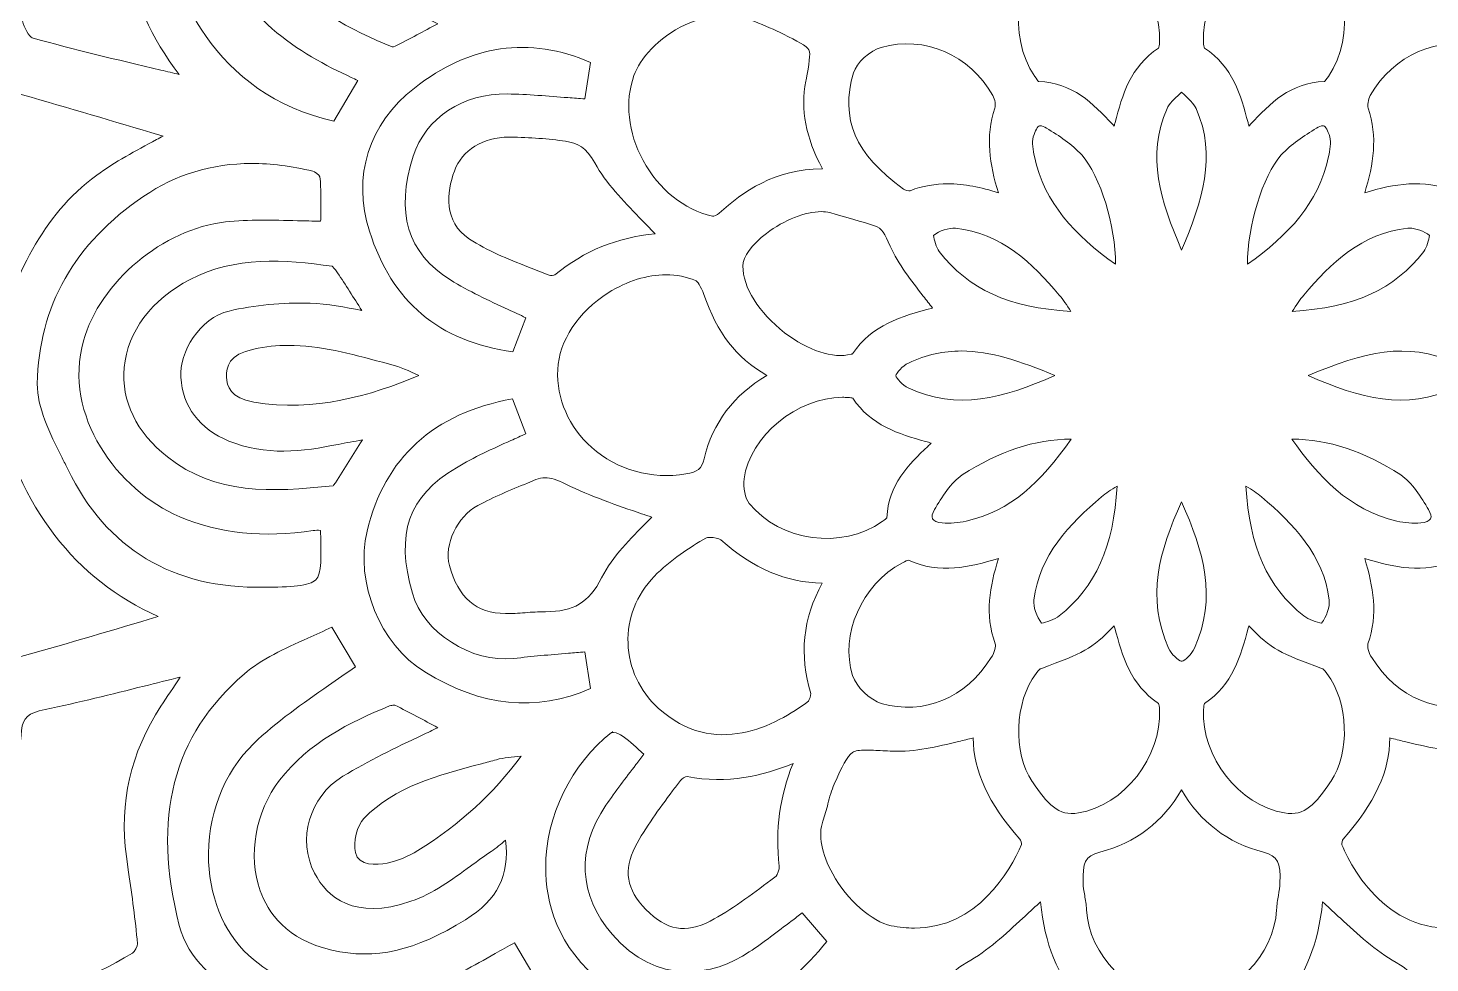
# Model space of a CAD drawing. Extents: x 49 to 10099, y -910 to -90.
# Drawn here: x 4859.3 to 5122.7, y -610.3 to -434.6 of the extents above; entities that cross this region are included whole.
import ezdxf

# ---------------------------------------------------------------- set-up
doc = ezdxf.new("R2010")
doc.units = 0
doc.header["$MEASUREMENT"] = 0
doc.layers.add('Layer 1', color=7, linetype='Continuous')

msp = doc.modelspace()

# ---------------------------------------------------------------- linework, layer by layer
at = {"layer": 'Layer 1', "lineweight": 0}
for points, knots in [([(5501.3, -225.51), (5483.53, -185.76), (5456.2, -152.06), (5422.26, -128.07), (5386.85, -103.04), (5345.94, -89.8), (5303.95, -89.8), (5255.6, -89.8), (5207.15, -107.53), (5163.84, -141.08), (5131.71, -165.95), (5102.18, -199.51), (5076, -240.85), (5049.84, -199.52), (5020.3, -165.97), (4988.17, -141.09), (4944.85, -107.54), (4896.39, -89.81), (4848.04, -89.8), (4806.06, -89.8), (4765.15, -103.03), (4729.74, -128.06), (4695.81, -152.05), (4668.47, -185.74), (4650.69, -225.49), (4647.23, -233.24), (4644.09, -241.32), (4641.38, -249.51), (4641.24, -249.81), (4641.14, -250.13), (4641.07, -250.46), (4627.51, -291.9), (4624.53, -337.37), (4632.44, -381.98), (4643.06, -441.87), (4672.02, -498.59), (4718.51, -550.55), (4872.39, -722.55), (5049.6, -886.55), (5051.38, -888.19), (5051.38, -888.19), (5074.65, -909.67), (5074.65, -909.67), (5075.03, -910.02), (5075.52, -910.2), (5076.01, -910.2), (5076.49, -910.2), (5076.98, -910.02), (5077.36, -909.67), (5077.36, -909.67), (5100.63, -888.18), (5100.63, -888.18), (5102.4, -886.55), (5279.47, -722.71), (5433.5, -550.55), (5479.98, -498.6), (5508.93, -441.89), (5519.55, -382), (5529.16, -327.81), (5522.85, -273.7), (5501.3, -225.51)], [0, 0, 0, 0, 1, 1, 1, 2, 2, 2, 3, 3, 3, 4, 4, 4, 5, 5, 5, 6, 6, 6, 7, 7, 7, 8, 8, 8, 9, 9, 9, 10, 10, 10, 11, 11, 11, 12, 12, 12, 13, 13, 13, 14, 14, 14, 15, 15, 15, 16, 16, 16, 17, 17, 17, 18, 18, 18, 19, 19, 19, 20, 20, 20, 20]), ([(4898.63, -383.7), (4903.11, -380.5), (4907.74, -377.18), (4912.67, -375.49), (4917.57, -373.81), (4922.29, -372.97), (4926.82, -372.97), (4935.95, -372.97), (4944.29, -376.39), (4951.72, -383.21), (4952.74, -384.14), (4953.75, -385.06), (4954.74, -385.96), (4954.74, -385.96), (4954.89, -386.1), (4954.89, -386.1), (4954.89, -386.1), (4950.49, -393.62), (4950.49, -393.62), (4950.3, -393.49), (4950.11, -393.36), (4949.92, -393.23), (4948.12, -391.99), (4946.26, -390.72), (4944.29, -389.56), (4930.91, -381.73), (4919.23, -380.72), (4907.55, -386.39), (4896.01, -391.99), (4891.16, -403.02), (4894.24, -416.65), (4897.61, -431.59), (4909.34, -438.83), (4919.18, -443.46), (4919.18, -443.46), (4920.01, -443.85), (4920.01, -443.85), (4920.42, -444.05), (4920.84, -444.24), (4921.25, -444.44), (4921.25, -444.44), (4916.74, -452.06), (4916.74, -452.06), (4894.55, -447.19), (4885.2, -427.13), (4885.67, -414.13), (4885.89, -408.09), (4886.35, -403.15), (4887.11, -398.6), (4887.98, -393.34), (4890.3, -389.42), (4893.99, -386.95), (4895.55, -385.9), (4897.11, -384.78), (4898.63, -383.7)], [0, 0, 0, 0, 1, 1, 1, 2, 2, 2, 3, 3, 3, 4, 4, 4, 5, 5, 5, 6, 6, 6, 7, 7, 7, 8, 8, 8, 9, 9, 9, 10, 10, 10, 11, 11, 11, 12, 12, 12, 13, 13, 13, 14, 14, 14, 15, 15, 15, 16, 16, 16, 17, 17, 17, 18, 18, 18, 18]), ([(4823.89, -385.28), (4828.64, -383.29), (4833.56, -381.93), (4838.14, -381.36), (4840.35, -381.09), (4842.55, -380.95), (4844.76, -380.95), (4855.63, -380.95), (4866.58, -384.31), (4878.7, -391.29), (4879.08, -391.52), (4879.69, -392.6), (4879.72, -393.08), (4874.64, -413.69), (4877.17, -429.76), (4887.69, -443.31), (4886.53, -443.03), (4885.37, -442.75), (4884.21, -442.48), (4875.85, -440.49), (4867.95, -438.61), (4860.06, -436.44), (4859.54, -436.21), (4858.44, -434.52), (4858.23, -433.19), (4855.97, -419.28), (4847.84, -410.33), (4834.72, -407.31), (4821.99, -404.39), (4806.12, -408.88), (4801.35, -425.65), (4798.71, -434.95), (4800.69, -443.95), (4806.93, -450.96), (4813.54, -458.4), (4824.06, -462.19), (4833.75, -460.64), (4842.11, -459.3), (4849.06, -455.14), (4855.01, -447.95), (4855.47, -447.39), (4856.25, -446.84), (4856.64, -446.69), (4865.19, -449.08), (4873.89, -451.68), (4882.31, -454.2), (4882.31, -454.2), (4884.63, -454.89), (4884.63, -454.89), (4884.22, -455.11), (4883.81, -455.33), (4883.4, -455.55), (4879.43, -457.68), (4875.68, -459.69), (4872.17, -462.25), (4861.62, -469.94), (4857.09, -481.17), (4852.66, -493.97), (4852.47, -494.52), (4852.01, -495.23), (4851.68, -495.62), (4849.53, -495.38), (4847.34, -495.19), (4845.22, -495), (4838.85, -494.45), (4832.26, -493.87), (4826.39, -491.89), (4804.82, -484.59), (4793.05, -469.33), (4791.43, -446.51), (4790.9, -438.99), (4790.53, -431.06), (4792.37, -423.99), (4793.89, -418.14), (4797.19, -411.76), (4802.48, -404.49), (4807.77, -397.22), (4814.45, -389.25), (4823.89, -385.28)], [0, 0, 0, 0, 1, 1, 1, 2, 2, 2, 3, 3, 3, 4, 4, 4, 5, 5, 5, 6, 6, 6, 7, 7, 7, 8, 8, 8, 9, 9, 9, 10, 10, 10, 11, 11, 11, 12, 12, 12, 13, 13, 13, 14, 14, 14, 15, 15, 15, 16, 16, 16, 17, 17, 17, 18, 18, 18, 19, 19, 19, 20, 20, 20, 21, 21, 21, 22, 22, 22, 23, 23, 23, 24, 24, 24, 25, 25, 25, 26, 26, 26, 26]), ([(4913.4, -406.05), (4909.73, -412.37), (4911.8, -420.42), (4918.11, -424.38), (4922.98, -427.44), (4928.21, -429.93), (4933.27, -432.35), (4934.25, -432.82), (4935.25, -433.29), (4936.24, -433.77), (4933.65, -435.16), (4930.98, -436.58), (4928.25, -437.99), (4928.09, -438.07), (4927.81, -438.13), (4927.71, -438.12), (4920.12, -435.03), (4911.56, -430.77), (4905.47, -422.56), (4901.67, -417.45), (4900.52, -404.89), (4904.58, -399.52), (4909.24, -393.38), (4919.09, -389.86), (4927.02, -391.5), (4933.98, -392.94), (4940.53, -396.35), (4947.62, -402.24), (4947.95, -402.51), (4948.21, -402.95), (4948.24, -403.09), (4948.47, -406.1), (4948.61, -409.06), (4948.77, -412.43), (4946.65, -410.63), (4944.63, -408.93), (4942.44, -407.41), (4938.23, -404.48), (4934.89, -402.53), (4931.61, -401.08), (4924.43, -397.9), (4916.94, -399.94), (4913.4, -406.05)], [0, 0, 0, 0, 1, 1, 1, 2, 2, 2, 3, 3, 3, 4, 4, 4, 5, 5, 5, 6, 6, 6, 7, 7, 7, 8, 8, 8, 9, 9, 9, 10, 10, 10, 11, 11, 11, 12, 12, 12, 13, 13, 13, 14, 14, 14, 14]), ([(5071.88, -437.22), (5071.85, -437.75), (5071.77, -438.13), (5071.7, -438.33), (5066.34, -441.83), (5064.9, -447.18), (5063.51, -452.36), (5063.45, -452.57), (5063.4, -452.78), (5063.34, -452.99), (5063.24, -452.88), (5063.14, -452.78), (5063.04, -452.67), (5059.37, -448.8), (5055.58, -444.8), (5049.14, -444.63), (5049, -444.48), (5048.77, -444.19), (5048.41, -443.66), (5043.2, -435.98), (5044.92, -424.09), (5052.01, -418.71), (5052.98, -417.98), (5055.08, -417.59), (5056.71, -417.85), (5065.1, -419.17), (5072.33, -428.4), (5071.88, -437.22)], [0, 0, 0, 0, 1, 1, 1, 2, 2, 2, 3, 3, 3, 4, 4, 4, 5, 5, 5, 6, 6, 6, 7, 7, 7, 8, 8, 8, 9, 9, 9, 9]), ([(5103.59, -443.66), (5103.22, -444.19), (5103, -444.48), (5102.85, -444.63), (5096.42, -444.8), (5092.63, -448.8), (5088.96, -452.67), (5088.86, -452.78), (5088.76, -452.88), (5088.66, -452.99), (5088.6, -452.78), (5088.54, -452.57), (5088.49, -452.36), (5087.1, -447.18), (5085.66, -441.83), (5080.29, -438.33), (5080.23, -438.13), (5080.15, -437.75), (5080.12, -437.22), (5079.67, -428.4), (5086.9, -419.17), (5095.29, -417.85), (5096.91, -417.59), (5099.01, -417.98), (5099.98, -418.71), (5107.08, -424.09), (5108.8, -435.97), (5103.59, -443.66)], [0, 0, 0, 0, 1, 1, 1, 2, 2, 2, 3, 3, 3, 4, 4, 4, 5, 5, 5, 6, 6, 6, 7, 7, 7, 8, 8, 8, 9, 9, 9, 9]), ([(4982.74, -433.96), (4984.62, -433.1), (4987.14, -432.3), (4990.05, -432.3), (4991.84, -432.3), (4993.78, -432.6), (4995.8, -433.37), (4997.71, -434.1), (4999.52, -434.9), (5001.2, -435.73), (5003.77, -437.01), (5005.62, -437.93), (5005.99, -438.69), (5006.36, -439.43), (5006, -441.36), (5005.45, -444.28), (5005.45, -444.28), (5005.4, -444.59), (5005.4, -444.59), (5004.4, -449.92), (5005.37, -455.11), (5008.52, -461.03), (5008.49, -461.03), (5008.46, -461.03), (5008.43, -461.03), (4999.62, -461.03), (4993.55, -465.39), (4989.12, -469.39), (4988.76, -469.72), (4988.06, -469.95), (4987.87, -469.97), (4982.53, -468.72), (4977.78, -464.89), (4974.84, -459.48), (4971.98, -454.23), (4971.36, -448.4), (4973.12, -443.49), (4974.22, -440.44), (4977.62, -436.31), (4982.74, -433.96)], [0, 0, 0, 0, 1, 1, 1, 2, 2, 2, 3, 3, 3, 4, 4, 4, 5, 5, 5, 6, 6, 6, 7, 7, 7, 8, 8, 8, 9, 9, 9, 10, 10, 10, 11, 11, 11, 12, 12, 12, 13, 13, 13, 13]), ([(4963.89, -447.91), (4962.84, -447.83), (4961.78, -447.74), (4960.72, -447.66), (4957.01, -447.35), (4953.16, -447.04), (4949.35, -446.96), (4941.07, -446.77), (4933.94, -451.47), (4931.64, -458.65), (4928.24, -469.25), (4930.53, -476.87), (4938.64, -481.93), (4942.09, -484.08), (4945.84, -485.81), (4949.47, -487.49), (4950.56, -488), (4951.68, -488.51), (4952.79, -489.04), (4952.79, -489.04), (4950.37, -495.46), (4950.37, -495.46), (4936.44, -493.49), (4927.62, -486.06), (4923.43, -472.78), (4920.16, -462.42), (4923.23, -452.6), (4931.86, -445.85), (4942.35, -437.64), (4953.48, -436.03), (4964.96, -441.06), (4964.96, -441.06), (4963.89, -447.91), (4963.89, -447.91)], [0, 0, 0, 0, 1, 1, 1, 2, 2, 2, 3, 3, 3, 4, 4, 4, 5, 5, 5, 6, 6, 6, 7, 7, 7, 8, 8, 8, 9, 9, 9, 10, 10, 10, 11, 11, 11, 11]), ([(5019.58, -438.2), (5027.74, -435.93), (5036.16, -439.58), (5040.55, -447.28), (5040.96, -448.01), (5041.1, -449.14), (5040.94, -449.62), (5039.1, -455.08), (5039.93, -460.17), (5041.58, -465.53), (5038.34, -464.54), (5035.21, -463.85), (5032.06, -463.85), (5029.73, -463.85), (5027.39, -464.23), (5025, -465.15), (5024.74, -465.21), (5024.04, -465.06), (5023.75, -464.85), (5014.64, -458.24), (5011.83, -451.7), (5014.37, -442.98), (5014.89, -441.18), (5017.52, -438.77), (5019.58, -438.2)], [0, 0, 0, 0, 1, 1, 1, 2, 2, 2, 3, 3, 3, 4, 4, 4, 5, 5, 5, 6, 6, 6, 7, 7, 7, 8, 8, 8, 8]), ([(5128.25, -464.85), (5127.96, -465.06), (5127.26, -465.21), (5127.03, -465.16), (5121.38, -462.99), (5116.05, -463.81), (5110.42, -465.53), (5112.07, -460.17), (5112.9, -455.08), (5111.06, -449.62), (5111.06, -449.62), (5111.06, -449.62), (5111.06, -449.62), (5110.9, -449.14), (5111.03, -448.01), (5111.45, -447.28), (5115.83, -439.58), (5124.26, -435.93), (5132.42, -438.2), (5134.48, -438.77), (5137.11, -441.18), (5137.63, -442.98), (5140.16, -451.7), (5137.36, -458.24), (5128.25, -464.85)], [0, 0, 0, 0, 1, 1, 1, 2, 2, 2, 3, 3, 3, 4, 4, 4, 5, 5, 5, 6, 6, 6, 7, 7, 7, 8, 8, 8, 8]), ([(5078.73, -449.7), (5082.69, -458.69), (5079.92, -467.02), (5076, -476.31), (5072.07, -467.02), (5069.31, -458.69), (5073.27, -449.7), (5073.68, -448.78), (5074.64, -447.89), (5075.66, -446.96), (5075.77, -446.85), (5075.88, -446.75), (5076, -446.64), (5076.11, -446.75), (5076.23, -446.85), (5076.34, -446.96), (5077.36, -447.89), (5078.32, -448.78), (5078.73, -449.7)], [0, 0, 0, 0, 1, 1, 1, 2, 2, 2, 3, 3, 3, 4, 4, 4, 5, 5, 5, 6, 6, 6, 6]), ([(5048.37, -458.74), (5048.12, -457.57), (5047.86, -456.09), (5048.15, -455.03), (5048.48, -453.79), (5048.96, -453.11), (5049.3, -452.97), (5049.35, -452.95), (5049.41, -452.94), (5049.48, -452.94), (5049.76, -452.94), (5050.17, -453.1), (5050.64, -453.38), (5053, -454.83), (5055.45, -456.42), (5057.24, -458.43), (5060.8, -462.41), (5063.59, -471.84), (5063.61, -478.99), (5055.81, -473.42), (5050.3, -467.56), (5048.37, -458.74)], [0, 0, 0, 0, 1, 1, 1, 2, 2, 2, 3, 3, 3, 4, 4, 4, 5, 5, 5, 6, 6, 6, 7, 7, 7, 7]), ([(5088.38, -478.99), (5088.41, -471.84), (5091.19, -462.41), (5094.75, -458.43), (5096.55, -456.42), (5099, -454.83), (5101.36, -453.38), (5101.82, -453.1), (5102.24, -452.94), (5102.52, -452.94), (5102.59, -452.94), (5102.65, -452.95), (5102.7, -452.97), (5103.04, -453.11), (5103.52, -453.79), (5103.85, -455.03), (5104.13, -456.09), (5103.88, -457.57), (5103.62, -458.74), (5101.7, -467.56), (5096.18, -473.42), (5088.38, -478.99)], [0, 0, 0, 0, 1, 1, 1, 2, 2, 2, 3, 3, 3, 4, 4, 4, 5, 5, 5, 6, 6, 6, 7, 7, 7, 7]), ([(4958.26, -480.95), (4958.05, -481.07), (4957.4, -481.13), (4957.17, -481.04), (4955.89, -480.51), (4954.6, -480.01), (4953.31, -479.5), (4949.31, -477.94), (4945.53, -476.46), (4942.24, -474.25), (4937.22, -470.9), (4937.91, -465.45), (4939.37, -461.47), (4940.82, -457.52), (4944.73, -455.08), (4949.61, -455.08), (4949.66, -455.08), (4949.72, -455.08), (4949.78, -455.08), (4953.64, -455.13), (4957.07, -455.38), (4960.27, -455.86), (4962.51, -456.19), (4964.12, -456.96), (4965.76, -459.92), (4967.9, -463.8), (4971.06, -467.04), (4974.12, -470.17), (4975.11, -471.18), (4976.13, -472.22), (4977.09, -473.27), (4969.91, -473.93), (4963.83, -476.44), (4958.26, -480.95)], [0, 0, 0, 0, 1, 1, 1, 2, 2, 2, 3, 3, 3, 4, 4, 4, 5, 5, 5, 6, 6, 6, 7, 7, 7, 8, 8, 8, 9, 9, 9, 10, 10, 10, 11, 11, 11, 11]), ([(4881, -466.21), (4887.08, -462.08), (4893.78, -460.04), (4901.29, -460.04), (4904.92, -460.04), (4908.74, -460.52), (4912.77, -461.47), (4912.77, -461.47), (4912.77, -461.47), (4912.77, -461.47), (4913.15, -461.56), (4913.92, -462.18), (4914.12, -462.54), (4914.35, -464.81), (4914.31, -467.17), (4914.27, -469.67), (4914.26, -470.07), (4914.26, -470.48), (4914.25, -470.88), (4912.77, -470.86), (4911.3, -470.82), (4909.87, -470.79), (4905.2, -470.67), (4900.8, -470.55), (4896.35, -471.03), (4884.72, -472.28), (4872.76, -482.31), (4869.68, -493.4), (4865.78, -507.42), (4876.03, -521.47), (4887.76, -526.44), (4895.25, -529.61), (4903.46, -530.47), (4912.87, -529.05), (4913.26, -528.99), (4913.71, -528.99), (4914.22, -529.01), (4914.4, -533.89), (4914.42, -537.17), (4913.33, -538.32), (4912.2, -539.51), (4908.57, -539.65), (4903.57, -539.72), (4886.42, -540), (4874.02, -532.5), (4866.74, -517.53), (4866.39, -516.82), (4866.04, -516.11), (4865.68, -515.39), (4863.34, -510.71), (4860.93, -505.87), (4861.01, -501.45), (4861.27, -486.88), (4867.99, -475.02), (4881, -466.21)], [0, 0, 0, 0, 1, 1, 1, 2, 2, 2, 3, 3, 3, 4, 4, 4, 5, 5, 5, 6, 6, 6, 7, 7, 7, 8, 8, 8, 9, 9, 9, 10, 10, 10, 11, 11, 11, 12, 12, 12, 13, 13, 13, 14, 14, 14, 15, 15, 15, 16, 16, 16, 17, 17, 17, 18, 18, 18, 18]), ([(5027.47, -484.96), (5028.06, -485.71), (5028.65, -486.46), (5029.23, -487.22), (5023.36, -488.79), (5017.81, -490.32), (5014.2, -495.82), (5014.14, -495.84), (5014.08, -495.85), (5014.02, -495.86), (5014.02, -495.86), (5013.9, -495.9), (5013.9, -495.9), (5010.56, -496.78), (5005.77, -495.23), (5001.41, -491.85), (4996.62, -488.12), (4993.54, -483.21), (4993.58, -479.32), (4993.59, -477.61), (4995.29, -475.25), (4998.01, -473.18), (5001.34, -470.65), (5005.36, -469.09), (5008.29, -469.09), (5008.87, -469.09), (5009.41, -469.15), (5009.89, -469.28), (5013.2, -470.16), (5015.87, -470.95), (5018.31, -471.76), (5019.74, -472.24), (5020.21, -473.2), (5021.26, -475.58), (5022.79, -479.04), (5025.17, -482.05), (5027.47, -484.96)], [0, 0, 0, 0, 1, 1, 1, 2, 2, 2, 3, 3, 3, 4, 4, 4, 5, 5, 5, 6, 6, 6, 7, 7, 7, 8, 8, 8, 9, 9, 9, 10, 10, 10, 11, 11, 11, 12, 12, 12, 12]), ([(5055.21, -487.84), (5043.5, -487.15), (5035.99, -483.68), (5030.49, -476.58), (5029.94, -475.86), (5029.47, -474.33), (5029.41, -473.58), (5030.5, -472.7), (5032.29, -472.08), (5033.5, -472.21), (5042.14, -473.14), (5047.98, -478.8), (5053.02, -484.77), (5053.02, -484.77), (5053.02, -484.77), (5053.02, -484.77), (5053.75, -485.64), (5054.42, -486.63), (5055.21, -487.84)], [0, 0, 0, 0, 1, 1, 1, 2, 2, 2, 3, 3, 3, 4, 4, 4, 5, 5, 5, 6, 6, 6, 6]), ([(5118.83, -472.19), (5120.01, -472.19), (5121.59, -472.78), (5122.58, -473.58), (5122.53, -474.33), (5122.06, -475.86), (5121.5, -476.58), (5121.5, -476.58), (5121.5, -476.58), (5121.5, -476.58), (5116.01, -483.68), (5108.49, -487.15), (5096.79, -487.84), (5097.58, -486.63), (5098.25, -485.64), (5098.98, -484.77), (5104.01, -478.8), (5109.86, -473.14), (5118.5, -472.21), (5118.61, -472.2), (5118.72, -472.19), (5118.83, -472.19)], [0, 0, 0, 0, 1, 1, 1, 2, 2, 2, 3, 3, 3, 4, 4, 4, 5, 5, 5, 6, 6, 6, 7, 7, 7, 7]), ([(4885.47, -515.21), (4879.64, -510.64), (4876.75, -504.66), (4877.33, -498.38), (4877.96, -491.62), (4882.48, -485.58), (4889.72, -481.83), (4898.12, -477.47), (4907.51, -478.06), (4916.41, -479.37), (4916.53, -479.46), (4916.86, -479.75), (4917.41, -480.58), (4918.94, -482.88), (4920.43, -485.22), (4921.99, -487.68), (4918.83, -487.05), (4915.57, -486.41), (4912.28, -486.32), (4907.03, -486.16), (4901.76, -486.67), (4897.04, -487.78), (4891.54, -489.06), (4887.65, -495.53), (4887.97, -500.24), (4888.34, -505.78), (4891.46, -509.92), (4896.99, -512.22), (4903.86, -515.07), (4910.92, -514.2), (4917.53, -512.84), (4919.02, -512.54), (4920.52, -512.28), (4922.08, -512.02), (4920.35, -514.79), (4918.71, -517.43), (4917.03, -520.05), (4916.86, -520.31), (4916.68, -520.51), (4916.57, -520.61), (4904.94, -521.89), (4894.58, -522.34), (4885.47, -515.21)], [0, 0, 0, 0, 1, 1, 1, 2, 2, 2, 3, 3, 3, 4, 4, 4, 5, 5, 5, 6, 6, 6, 7, 7, 7, 8, 8, 8, 9, 9, 9, 10, 10, 10, 11, 11, 11, 12, 12, 12, 13, 13, 13, 14, 14, 14, 14]), ([(4958.79, -498.77), (4959.02, -493.42), (4962.66, -487.9), (4968.3, -484.35), (4971.84, -482.11), (4975.63, -480.96), (4979.15, -480.96), (4981.12, -480.96), (4982.99, -481.32), (4984.69, -482.05), (4984.96, -482.16), (4985.69, -483.04), (4986.25, -484.65), (4988.82, -492), (4992.09, -496.33), (4998.08, -499.91), (4991.83, -503.59), (4987.96, -508.74), (4986.29, -515.56), (4985.83, -517.45), (4985.12, -518.03), (4982.86, -518.41), (4976.39, -519.47), (4969.94, -517.65), (4965.17, -513.42), (4960.88, -509.63), (4958.56, -504.29), (4958.79, -498.77)], [0, 0, 0, 0, 1, 1, 1, 2, 2, 2, 3, 3, 3, 4, 4, 4, 5, 5, 5, 6, 6, 6, 7, 7, 7, 8, 8, 8, 9, 9, 9, 9]), ([(4901.71, -504.9), (4897.25, -504.17), (4896.64, -501.84), (4896.57, -500.15), (4896.49, -498.26), (4897, -495.96), (4901.67, -494.92), (4903.86, -494.43), (4906.02, -494.23), (4908.17, -494.23), (4914.06, -494.23), (4919.86, -495.79), (4925.89, -497.42), (4925.89, -497.42), (4927.46, -497.84), (4927.46, -497.84), (4929.14, -498.29), (4930.82, -499.03), (4932.71, -499.89), (4923.6, -503.72), (4913.08, -506.78), (4901.71, -504.9)], [0, 0, 0, 0, 1, 1, 1, 2, 2, 2, 3, 3, 3, 4, 4, 4, 5, 5, 5, 6, 6, 6, 7, 7, 7, 7]), ([(5099.81, -499.91), (5110.24, -495.49), (5118.3, -493.37), (5127.29, -497.55), (5128.42, -498.07), (5129.61, -499.44), (5129.69, -499.88), (5129.6, -500.39), (5128.42, -501.72), (5127.34, -502.23), (5118.14, -506.57), (5109.58, -504.21), (5099.81, -499.91)], [0, 0, 0, 0, 1, 1, 1, 2, 2, 2, 3, 3, 3, 4, 4, 4, 4]), ([(5022.31, -499.96), (5022.38, -499.44), (5023.57, -498.07), (5024.7, -497.55), (5028.09, -495.97), (5031.34, -495.29), (5034.64, -495.29), (5040.1, -495.29), (5045.68, -497.16), (5052.19, -499.91), (5042.42, -504.21), (5033.86, -506.57), (5024.66, -502.23), (5024.66, -502.23), (5024.66, -502.23), (5024.66, -502.23), (5023.57, -501.72), (5022.4, -500.39), (5022.31, -499.96)], [0, 0, 0, 0, 1, 1, 1, 2, 2, 2, 3, 3, 3, 4, 4, 4, 5, 5, 5, 6, 6, 6, 6]), ([(4791.64, -552), (4793.4, -543.94), (4795.35, -537.13), (4797.62, -531.17), (4800.41, -523.84), (4806.66, -519.34), (4813.32, -514.54), (4824.6, -506.41), (4837.38, -505.37), (4850.91, -504.27), (4850.91, -504.27), (4851.85, -504.19), (4851.85, -504.19), (4852.07, -504.29), (4852.41, -504.55), (4852.55, -504.73), (4858.02, -525.12), (4868, -538.13), (4883.73, -545.21), (4883.16, -545.38), (4882.58, -545.56), (4882, -545.73), (4873.83, -548.17), (4865.38, -550.69), (4857.02, -552.97), (4856.55, -552.94), (4855.28, -552.26), (4854.71, -551.56), (4846.19, -540.98), (4834.96, -537.03), (4821.34, -539.79), (4810.45, -542.01), (4801.65, -554.21), (4800.55, -563.77), (4799.72, -571.02), (4801.6, -577.62), (4806.28, -583.93), (4813.99, -594.3), (4833.03, -596.74), (4844.01, -588.77), (4852.84, -582.35), (4857.31, -575.32), (4858.07, -566.62), (4858.29, -564.19), (4859.24, -563.34), (4862.49, -562.67), (4868.74, -561.39), (4875, -559.82), (4881.06, -558.3), (4883.33, -557.73), (4885.59, -557.17), (4887.86, -556.61), (4886.58, -558.53), (4885.41, -560.3), (4884.24, -562.08), (4878.54, -570.79), (4876.36, -580.29), (4877.75, -590.31), (4877.75, -590.31), (4878.17, -593.3), (4878.17, -593.3), (4878.79, -597.7), (4879.44, -602.26), (4879.83, -606.72), (4879.85, -607.17), (4879.26, -608.25), (4878.88, -608.49), (4862.63, -618.27), (4846.13, -621.11), (4829.82, -616.95), (4825.1, -615.75), (4819.78, -612.73), (4814.44, -608.24), (4809.11, -603.75), (4804.57, -598.04), (4800.19, -592.52), (4791.13, -581.12), (4788.26, -567.49), (4791.64, -552)], [0, 0, 0, 0, 1, 1, 1, 2, 2, 2, 3, 3, 3, 4, 4, 4, 5, 5, 5, 6, 6, 6, 7, 7, 7, 8, 8, 8, 9, 9, 9, 10, 10, 10, 11, 11, 11, 12, 12, 12, 13, 13, 13, 14, 14, 14, 15, 15, 15, 16, 16, 16, 17, 17, 17, 18, 18, 18, 19, 19, 19, 20, 20, 20, 21, 21, 21, 22, 22, 22, 23, 23, 23, 24, 24, 24, 25, 25, 25, 26, 26, 26, 26]), ([(4922.97, -529.15), (4926.28, -515.34), (4935.47, -506.98), (4950.3, -504.29), (4950.3, -504.29), (4952.82, -510.84), (4952.82, -510.84), (4951.88, -511.28), (4950.93, -511.71), (4949.98, -512.13), (4946.57, -513.66), (4943.05, -515.25), (4939.76, -517.23), (4930.69, -522.68), (4928.29, -529.53), (4931.48, -540.85), (4933.53, -548.18), (4942.64, -554.01), (4950.57, -553.09), (4953.94, -552.7), (4957.28, -552.41), (4960.83, -552.11), (4961.83, -552.03), (4962.84, -551.94), (4963.87, -551.85), (4963.87, -551.85), (4964.95, -558.76), (4964.95, -558.76), (4954.72, -563.23), (4944.52, -562.2), (4933.81, -555.61), (4925.42, -550.46), (4920.66, -538.83), (4922.97, -529.15)], [0, 0, 0, 0, 1, 1, 1, 2, 2, 2, 3, 3, 3, 4, 4, 4, 5, 5, 5, 6, 6, 6, 7, 7, 7, 8, 8, 8, 9, 9, 9, 10, 10, 10, 11, 11, 11, 11]), ([(4993.81, -519.31), (4994.88, -511.28), (5003.83, -504), (5012.27, -504), (5012.64, -504), (5013.01, -504.01), (5013.38, -504.04), (5013.75, -504.07), (5014.03, -504.1), (5014.22, -504.13), (5017.66, -509.36), (5022.88, -510.86), (5027.92, -512.31), (5028.27, -512.41), (5028.61, -512.51), (5028.96, -512.61), (5028.75, -512.81), (5028.53, -513.02), (5028.31, -513.23), (5024.81, -516.59), (5020.84, -520.38), (5020.65, -526.64), (5020.53, -526.77), (5020.27, -527.01), (5019.78, -527.35), (5012.09, -532.69), (5000.63, -531.13), (4994.76, -523.94), (4994.02, -523.03), (4993.59, -520.95), (4993.81, -519.31)], [0, 0, 0, 0, 1, 1, 1, 2, 2, 2, 3, 3, 3, 4, 4, 4, 5, 5, 5, 6, 6, 6, 7, 7, 7, 8, 8, 8, 9, 9, 9, 10, 10, 10, 10]), ([(5055.29, -511.84), (5049.39, -520.13), (5043.92, -525.34), (5035.55, -527.27), (5034.04, -527.62), (5032.47, -527.74), (5031.03, -527.61), (5030.11, -527.53), (5029.41, -527.23), (5029.2, -526.82), (5029.02, -526.45), (5029.16, -525.82), (5029.58, -525.12), (5030.95, -522.83), (5032.67, -519.97), (5034.8, -518.6), (5041.83, -514.07), (5048.28, -511.92), (5055.29, -511.84)], [0, 0, 0, 0, 1, 1, 1, 2, 2, 2, 3, 3, 3, 4, 4, 4, 5, 5, 5, 6, 6, 6, 6]), ([(5117.2, -518.6), (5119.33, -519.97), (5121.04, -522.83), (5122.42, -525.12), (5122.84, -525.82), (5122.98, -526.45), (5122.79, -526.82), (5122.58, -527.23), (5121.88, -527.53), (5120.96, -527.61), (5119.52, -527.73), (5117.96, -527.62), (5116.45, -527.27), (5107.43, -525.19), (5101.62, -518.78), (5096.7, -511.84), (5103.71, -511.92), (5110.17, -514.07), (5117.2, -518.6)], [0, 0, 0, 0, 1, 1, 1, 2, 2, 2, 3, 3, 3, 4, 4, 4, 5, 5, 5, 6, 6, 6, 6]), ([(4938.44, -535.6), (4937.4, -531.72), (4939.88, -526.47), (4943.75, -524.36), (4946.72, -522.74), (4949.98, -521.41), (4953.13, -520.12), (4953.13, -520.12), (4954.68, -519.48), (4954.68, -519.48), (4955.27, -519.24), (4955.83, -519.11), (4956.43, -519.11), (4957.45, -519.11), (4958.6, -519.49), (4960.3, -520.32), (4965.04, -522.63), (4970.08, -524.36), (4974.53, -525.88), (4975.18, -526.1), (4975.83, -526.32), (4976.46, -526.54), (4976.13, -526.87), (4975.79, -527.21), (4975.45, -527.55), (4972.51, -530.49), (4969.17, -533.82), (4967.04, -537.94), (4964.63, -542.62), (4961.77, -544.33), (4956.48, -544.31), (4955.17, -544.3), (4953.89, -544.4), (4952.65, -544.49), (4951.38, -544.58), (4950.19, -544.68), (4949, -544.66), (4943.44, -544.58), (4940.09, -541.7), (4938.44, -535.6)], [0, 0, 0, 0, 1, 1, 1, 2, 2, 2, 3, 3, 3, 4, 4, 4, 5, 5, 5, 6, 6, 6, 7, 7, 7, 8, 8, 8, 9, 9, 9, 10, 10, 10, 11, 11, 11, 12, 12, 12, 13, 13, 13, 13]), ([(5049.69, -546.47), (5048.76, -545.25), (5048.11, -543.35), (5048.26, -542.12), (5049.27, -533.67), (5054.96, -527.81), (5060.97, -522.73), (5061.79, -522.03), (5062.74, -521.41), (5063.89, -520.68), (5063.23, -532.18), (5059.87, -539.6), (5053, -545.11), (5052.2, -545.75), (5050.54, -546.34), (5049.69, -546.47)], [0, 0, 0, 0, 1, 1, 1, 2, 2, 2, 3, 3, 3, 4, 4, 4, 5, 5, 5, 5]), ([(5091.03, -522.73), (5097.03, -527.81), (5102.73, -533.68), (5103.74, -542.12), (5103.88, -543.35), (5103.24, -545.25), (5102.31, -546.47), (5101.46, -546.34), (5099.79, -545.75), (5099, -545.11), (5092.12, -539.6), (5088.77, -532.18), (5088.1, -520.68), (5089.26, -521.41), (5090.21, -522.03), (5091.03, -522.73)], [0, 0, 0, 0, 1, 1, 1, 2, 2, 2, 3, 3, 3, 4, 4, 4, 5, 5, 5, 5]), ([(5076, -523.67), (5080.19, -532.92), (5082.7, -541.62), (5078.43, -551.16), (5077.92, -552.29), (5076.59, -553.49), (5076.1, -553.62), (5076.07, -553.62), (5076.03, -553.62), (5076, -553.62), (5075.98, -553.62), (5075.97, -553.62), (5075.96, -553.62), (5075.38, -553.47), (5074.07, -552.28), (5073.57, -551.16), (5069.3, -541.62), (5071.8, -532.93), (5076, -523.67)], [0, 0, 0, 0, 1, 1, 1, 2, 2, 2, 3, 3, 3, 4, 4, 4, 5, 5, 5, 6, 6, 6, 6]), ([(4976.94, -537.66), (4979.9, -534.58), (4983.67, -532.19), (4986.62, -530.45), (4986.78, -530.37), (4987.06, -530.33), (4987.38, -530.33), (4988.12, -530.33), (4989.11, -530.53), (4989.44, -530.82), (4995.63, -536.23), (5001.64, -538.81), (5008.5, -538.93), (5004.83, -545.68), (5004.15, -552.37), (5006.33, -559.71), (5006.38, -560.04), (5006.1, -560.88), (5005.9, -561.1), (4999.86, -565.7), (4988.16, -572), (4977.68, -562.42), (4974.17, -559.21), (4972.15, -554.89), (4972, -550.25), (4971.85, -545.61), (4973.6, -541.14), (4976.94, -537.66)], [0, 0, 0, 0, 1, 1, 1, 2, 2, 2, 3, 3, 3, 4, 4, 4, 5, 5, 5, 6, 6, 6, 7, 7, 7, 8, 8, 8, 9, 9, 9, 9]), ([(5019.59, -561.55), (5017.52, -560.97), (5014.85, -558.38), (5014.2, -556.32), (5011.77, -548.59), (5015.88, -539.28), (5023.54, -535.11), (5024.14, -534.79), (5024.49, -534.65), (5024.67, -534.59), (5030.58, -537.34), (5036.17, -535.91), (5041.58, -534.31), (5039.99, -539.58), (5038.98, -544.72), (5040.99, -550.36), (5040.99, -550.36), (5040.99, -550.36), (5040.99, -550.36), (5041.12, -550.72), (5040.87, -552), (5040.26, -552.94), (5035.38, -560.6), (5027.66, -563.82), (5019.59, -561.55)], [0, 0, 0, 0, 1, 1, 1, 2, 2, 2, 3, 3, 3, 4, 4, 4, 5, 5, 5, 6, 6, 6, 7, 7, 7, 8, 8, 8, 8]), ([(5111.01, -550.36), (5113.01, -544.72), (5112, -539.58), (5110.41, -534.31), (5115.83, -535.91), (5121.42, -537.34), (5127.33, -534.59), (5127.51, -534.65), (5127.86, -534.79), (5128.46, -535.11), (5136.12, -539.28), (5140.22, -548.59), (5137.79, -556.32), (5137.14, -558.38), (5134.48, -560.97), (5132.41, -561.55), (5124.34, -563.82), (5116.61, -560.6), (5111.73, -552.94), (5111.13, -552), (5110.88, -550.72), (5111.01, -550.36)], [0, 0, 0, 0, 1, 1, 1, 2, 2, 2, 3, 3, 3, 4, 4, 4, 5, 5, 5, 6, 6, 6, 7, 7, 7, 7]), ([(4887.69, -603.29), (4882.48, -583.06), (4886.46, -567.6), (4899.87, -556.03), (4903.18, -553.18), (4907.38, -551.29), (4911.83, -549.29), (4913.32, -548.62), (4914.84, -547.93), (4916.35, -547.2), (4916.35, -547.2), (4920.77, -554.66), (4920.77, -554.66), (4919.1, -555.86), (4917.4, -557.04), (4915.74, -558.19), (4910.92, -561.53), (4905.93, -564.99), (4901.64, -569.13), (4896, -574.57), (4892.84, -582.87), (4893.2, -591.32), (4893.51, -598.9), (4896.58, -605.59), (4901.61, -609.7), (4911.11, -617.44), (4922.53, -619.18), (4934.66, -614.74), (4939.01, -613.14), (4943.1, -610.83), (4947.04, -608.59), (4948.23, -607.92), (4949.45, -607.23), (4950.67, -606.56), (4950.67, -606.56), (4954.9, -613.76), (4954.9, -613.76), (4940.57, -629.86), (4916.77, -629.93), (4903.06, -619.67), (4902.01, -618.88), (4900.94, -618.12), (4899.87, -617.36), (4894.48, -613.53), (4889.39, -609.91), (4887.69, -603.29)], [0, 0, 0, 0, 1, 1, 1, 2, 2, 2, 3, 3, 3, 4, 4, 4, 5, 5, 5, 6, 6, 6, 7, 7, 7, 8, 8, 8, 9, 9, 9, 10, 10, 10, 11, 11, 11, 12, 12, 12, 13, 13, 13, 14, 14, 14, 15, 15, 15, 15]), ([(5048.67, -555.93), (5048.85, -555.7), (5049.25, -555.17), (5049.41, -555.07), (5049.41, -555.07), (5049.54, -555.03), (5049.54, -555.03), (5057.6, -552.03), (5058.94, -551.47), (5063.35, -546.98), (5063.39, -547.12), (5063.43, -547.26), (5063.47, -547.39), (5064.88, -552.62), (5066.35, -558.02), (5071.7, -561.58), (5071.76, -561.77), (5071.84, -562.15), (5071.87, -562.72), (5072.31, -571.6), (5065.21, -580.68), (5056.65, -582.15), (5052.77, -582.82), (5050.79, -580.39), (5047.99, -576.31), (5047.99, -576.31), (5047.93, -576.22), (5047.93, -576.22), (5044.28, -570.9), (5044.63, -561.23), (5048.67, -555.93)], [0, 0, 0, 0, 1, 1, 1, 2, 2, 2, 3, 3, 3, 4, 4, 4, 5, 5, 5, 6, 6, 6, 7, 7, 7, 8, 8, 8, 9, 9, 9, 10, 10, 10, 10]), ([(5080.3, -561.58), (5085.65, -558.02), (5087.11, -552.62), (5088.53, -547.39), (5088.57, -547.26), (5088.61, -547.12), (5088.64, -546.98), (5093.06, -551.47), (5094.4, -552.03), (5102.46, -555.03), (5102.46, -555.03), (5102.55, -555.06), (5102.55, -555.06), (5102.74, -555.17), (5103.15, -555.7), (5103.32, -555.93), (5107.37, -561.23), (5107.72, -570.9), (5104.07, -576.22), (5104.07, -576.22), (5104, -576.31), (5104, -576.31), (5101.2, -580.39), (5099.21, -582.82), (5095.34, -582.15), (5086.79, -580.68), (5079.68, -571.6), (5080.13, -562.72), (5080.16, -562.15), (5080.24, -561.77), (5080.3, -561.58)], [0, 0, 0, 0, 1, 1, 1, 2, 2, 2, 3, 3, 3, 4, 4, 4, 5, 5, 5, 6, 6, 6, 7, 7, 7, 8, 8, 8, 9, 9, 9, 10, 10, 10, 10]), ([(4928.01, -561.88), (4928.1, -561.88), (4928.16, -561.88), (4928.21, -561.89), (4930.96, -563.26), (4933.65, -564.71), (4936.27, -566.11), (4935.29, -566.58), (4934.31, -567.05), (4933.35, -567.51), (4928.37, -569.87), (4923.23, -572.31), (4918.43, -575.25), (4912.11, -579.12), (4909.78, -587.12), (4913.11, -593.47), (4915.45, -597.92), (4920.49, -602.45), (4931.22, -598.75), (4935.34, -597.33), (4938.94, -594.69), (4942.42, -592.13), (4943.69, -591.2), (4945, -590.24), (4946.29, -589.37), (4947.25, -588.73), (4948.14, -588), (4948.99, -587.25), (4949.83, -593.82), (4947.44, -598.51), (4941.48, -602.21), (4932, -608.1), (4924.47, -609.81), (4916.33, -607.93), (4907.81, -605.97), (4904.31, -600.77), (4902.88, -596.76), (4900.53, -590.2), (4902, -581.86), (4906.52, -576), (4912.01, -568.89), (4919.71, -565.08), (4927.21, -562.03), (4927.46, -561.92), (4927.79, -561.88), (4928.01, -561.88)], [0, 0, 0, 0, 1, 1, 1, 2, 2, 2, 3, 3, 3, 4, 4, 4, 5, 5, 5, 6, 6, 6, 7, 7, 7, 8, 8, 8, 9, 9, 9, 10, 10, 10, 11, 11, 11, 12, 12, 12, 13, 13, 13, 14, 14, 14, 15, 15, 15, 15]), ([(4968.92, -567), (4969.33, -566.98), (4970.2, -567.17), (4970.6, -567.43), (4971.92, -568.3), (4973.17, -569.44), (4974.49, -570.65), (4974.66, -570.8), (4974.83, -570.95), (4974.99, -571.11), (4974.49, -571.76), (4973.99, -572.41), (4973.49, -573.06), (4971.59, -575.52), (4969.62, -578.06), (4967.85, -580.69), (4962.28, -588.94), (4962.69, -597.56), (4969, -604.96), (4977.3, -614.69), (4988.08, -612.83), (4994.79, -608.28), (4997.5, -606.44), (5000.13, -604.43), (5002.68, -602.48), (5003.36, -601.96), (5004.04, -601.44), (5004.72, -600.92), (5004.72, -600.92), (5009.36, -606.28), (5009.36, -606.28), (5005.46, -611.18), (5000.48, -616.09), (4993.21, -617.77), (4984.81, -619.71), (4975.89, -620.63), (4967.54, -614.3), (4958.45, -607.4), (4956.53, -598.6), (4956.53, -592.43), (4956.52, -582.79), (4961.38, -572.83), (4968.92, -567)], [0, 0, 0, 0, 1, 1, 1, 2, 2, 2, 3, 3, 3, 4, 4, 4, 5, 5, 5, 6, 6, 6, 7, 7, 7, 8, 8, 8, 9, 9, 9, 10, 10, 10, 11, 11, 11, 12, 12, 12, 13, 13, 13, 14, 14, 14, 14]), ([(4969.1, -566.86), (4969.1, -566.86), (4969.09, -566.87), (4969.09, -566.87), (4969.09, -566.87), (4969.1, -566.86), (4969.1, -566.86), (4969.1, -566.86), (4969.1, -566.86), (4969.1, -566.86)], [0, 0, 0, 0, 1, 1, 1, 2, 2, 2, 3, 3, 3, 3]), ([(5008.6, -583.7), (5009, -582.61), (5009.28, -581.51), (5009.55, -580.45), (5009.9, -579.11), (5010.23, -577.84), (5010.74, -576.71), (5012.22, -573.44), (5013.19, -571.41), (5014.16, -570.78), (5014.68, -570.44), (5015.5, -570.33), (5016.73, -570.33), (5017.57, -570.33), (5018.6, -570.38), (5019.86, -570.44), (5020.44, -570.47), (5021.07, -570.5), (5021.75, -570.53), (5025.93, -570.7), (5030.09, -569.68), (5034.11, -568.7), (5035.02, -568.48), (5035.94, -568.25), (5036.86, -568.04), (5036.86, -574.25), (5039.7, -580.37), (5045.64, -587.05), (5045.8, -587.25), (5045.95, -587.9), (5045.93, -588.06), (5043.73, -593.08), (5037.65, -603.8), (5025.81, -603.79), (5024.44, -603.79), (5022.99, -603.65), (5021.46, -603.34), (5017.82, -602.59), (5013.2, -598.5), (5010.46, -593.62), (5008.36, -589.86), (5007.68, -586.25), (5008.6, -583.7)], [0, 0, 0, 0, 1, 1, 1, 2, 2, 2, 3, 3, 3, 4, 4, 4, 5, 5, 5, 6, 6, 6, 7, 7, 7, 8, 8, 8, 9, 9, 9, 10, 10, 10, 11, 11, 11, 12, 12, 12, 13, 13, 13, 14, 14, 14, 14]), ([(5106.09, -588.12), (5106.06, -587.85), (5106.2, -587.25), (5106.34, -587.06), (5112.3, -580.37), (5115.14, -574.25), (5115.13, -568.04), (5116.06, -568.25), (5116.98, -568.48), (5117.88, -568.7), (5121.91, -569.68), (5126.08, -570.7), (5130.25, -570.53), (5130.93, -570.5), (5131.56, -570.47), (5132.14, -570.44), (5135.25, -570.29), (5136.97, -570.21), (5137.84, -570.78), (5138.81, -571.41), (5139.78, -573.44), (5141.26, -576.71), (5141.77, -577.84), (5142.1, -579.11), (5142.44, -580.45), (5142.72, -581.51), (5143, -582.61), (5143.39, -583.7), (5144.32, -586.25), (5143.64, -589.86), (5141.53, -593.62), (5138.8, -598.5), (5134.18, -602.59), (5130.54, -603.34), (5115.87, -606.35), (5108.57, -593.75), (5106.09, -588.12)], [0, 0, 0, 0, 1, 1, 1, 2, 2, 2, 3, 3, 3, 4, 4, 4, 5, 5, 5, 6, 6, 6, 7, 7, 7, 8, 8, 8, 9, 9, 9, 10, 10, 10, 11, 11, 11, 12, 12, 12, 12]), ([(4926.72, -591.56), (4924.76, -591.94), (4921.39, -592.18), (4920.77, -589.6), (4920.31, -587.7), (4921.12, -584.45), (4922.38, -583.17), (4928.26, -577.16), (4936.13, -575.08), (4944.47, -572.88), (4945.4, -572.63), (4946.34, -572.38), (4947.27, -572.13), (4948.66, -571.75), (4950.18, -571.61), (4951.9, -571.49), (4946.73, -578.52), (4940.49, -584.21), (4932.52, -589.2), (4930.65, -590.36), (4928.59, -591.2), (4926.72, -591.56)], [0, 0, 0, 0, 1, 1, 1, 2, 2, 2, 3, 3, 3, 4, 4, 4, 5, 5, 5, 6, 6, 6, 7, 7, 7, 7]), ([(4973.35, -588.5), (4975.27, -584.84), (4977.86, -581.37), (4980.37, -578), (4980.86, -577.35), (4981.35, -576.69), (4981.83, -576.03), (4982.06, -575.72), (4982.77, -575.33), (4983.09, -575.29), (4990.64, -576.76), (4997.39, -575.13), (5003, -572.84), (5000.51, -578.96), (4999.66, -585.32), (5000.4, -592.15), (5000.4, -592.15), (5000.4, -592.15), (5000.4, -592.15), (5000.47, -592.78), (5000.09, -593.79), (4999.84, -594.01), (4999.84, -594.01), (4998.84, -594.76), (4998.84, -594.76), (4995.19, -597.52), (4991.41, -600.38), (4987.41, -602.48), (4982.84, -604.89), (4979.24, -604.22), (4975.34, -600.27), (4971.71, -596.57), (4971.07, -592.83), (4973.35, -588.5)], [0, 0, 0, 0, 1, 1, 1, 2, 2, 2, 3, 3, 3, 4, 4, 4, 5, 5, 5, 6, 6, 6, 7, 7, 7, 8, 8, 8, 9, 9, 9, 10, 10, 10, 11, 11, 11, 11]), ([(5060.63, -589.5), (5067.34, -587.78), (5072.49, -583.85), (5076, -577.8), (5079.51, -583.85), (5084.66, -587.78), (5091.37, -589.5), (5094.18, -590.23), (5094.6, -591.51), (5094.49, -595.28), (5094.47, -596.02), (5094.34, -596.81), (5094.2, -597.64), (5094.05, -598.5), (5093.9, -599.39), (5093.86, -600.33), (5093.46, -608.83), (5085.55, -616.85), (5077.28, -617.15), (5076.86, -617.16), (5076.45, -617.16), (5076.04, -617.15), (5076.02, -617.15), (5076.01, -617.15), (5076, -617.15), (5075.99, -617.15), (5075.97, -617.15), (5075.96, -617.15), (5075.55, -617.16), (5075.14, -617.16), (5074.71, -617.15), (5066.44, -616.85), (5058.54, -608.83), (5058.14, -600.33), (5058.09, -599.39), (5057.95, -598.5), (5057.8, -597.64), (5057.66, -596.8), (5057.53, -596.02), (5057.51, -595.28), (5057.4, -591.51), (5057.82, -590.23), (5060.63, -589.5)], [0, 0, 0, 0, 1, 1, 1, 2, 2, 2, 3, 3, 3, 4, 4, 4, 5, 5, 5, 6, 6, 6, 7, 7, 7, 8, 8, 8, 9, 9, 9, 10, 10, 10, 11, 11, 11, 12, 12, 12, 13, 13, 13, 14, 14, 14, 14]), ([(5031.1, -625.93), (5031.21, -622.05), (5031.74, -618.04), (5032.21, -614.49), (5032.45, -612.6), (5033.27, -611.61), (5035.68, -610.25), (5039.59, -608.05), (5042.93, -604.95), (5046.16, -601.94), (5047.18, -600.99), (5048.2, -600.04), (5049.23, -599.13), (5049.32, -599.04), (5049.41, -598.96), (5049.5, -598.88), (5050.27, -606.78), (5052.72, -612.76), (5057.14, -617.77), (5057.15, -617.87), (5057.15, -618), (5057.15, -618.03), (5056.43, -619.64), (5055.76, -621.31), (5055.11, -622.92), (5053.42, -627.1), (5051.83, -631.05), (5049.4, -634.37), (5046.63, -638.15), (5042.01, -638.9), (5037.02, -636.38), (5032.9, -634.31), (5030.97, -630.89), (5031.1, -625.93)], [0, 0, 0, 0, 1, 1, 1, 2, 2, 2, 3, 3, 3, 4, 4, 4, 5, 5, 5, 6, 6, 6, 7, 7, 7, 8, 8, 8, 9, 9, 9, 10, 10, 10, 11, 11, 11, 11]), ([(5096.89, -622.91), (5096.24, -621.3), (5095.57, -619.64), (5094.87, -618.08), (5094.85, -618.01), (5094.85, -617.88), (5094.86, -617.77), (5099.28, -612.75), (5101.72, -606.78), (5102.5, -598.88), (5102.59, -598.96), (5102.67, -599.04), (5102.77, -599.13), (5103.8, -600.04), (5104.82, -600.99), (5105.84, -601.94), (5109.07, -604.95), (5112.41, -608.05), (5116.31, -610.25), (5118.73, -611.61), (5119.54, -612.6), (5119.79, -614.49), (5120.26, -618.04), (5120.79, -622.05), (5120.9, -625.93), (5121.03, -630.89), (5119.09, -634.31), (5114.98, -636.38), (5109.99, -638.9), (5105.36, -638.15), (5102.6, -634.37), (5100.17, -631.05), (5098.57, -627.1), (5096.89, -622.91)], [0, 0, 0, 0, 1, 1, 1, 2, 2, 2, 3, 3, 3, 4, 4, 4, 5, 5, 5, 6, 6, 6, 7, 7, 7, 8, 8, 8, 9, 9, 9, 10, 10, 10, 11, 11, 11, 11])]:
    msp.add_open_spline(points, degree=3, knots=knots, dxfattribs=at)

doc.saveas('drawing.dxf')
